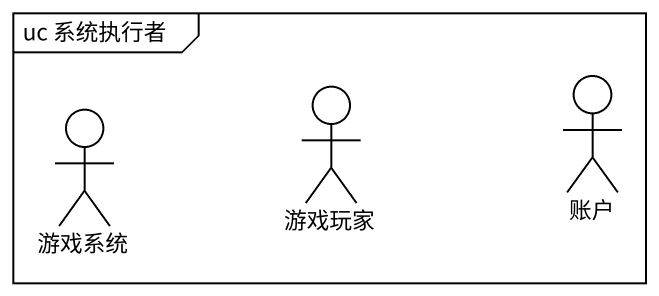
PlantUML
@startuml
mainframe uc 系统执行者
actor 游戏玩家
actor 账户
actor 游戏系统
@enduml
